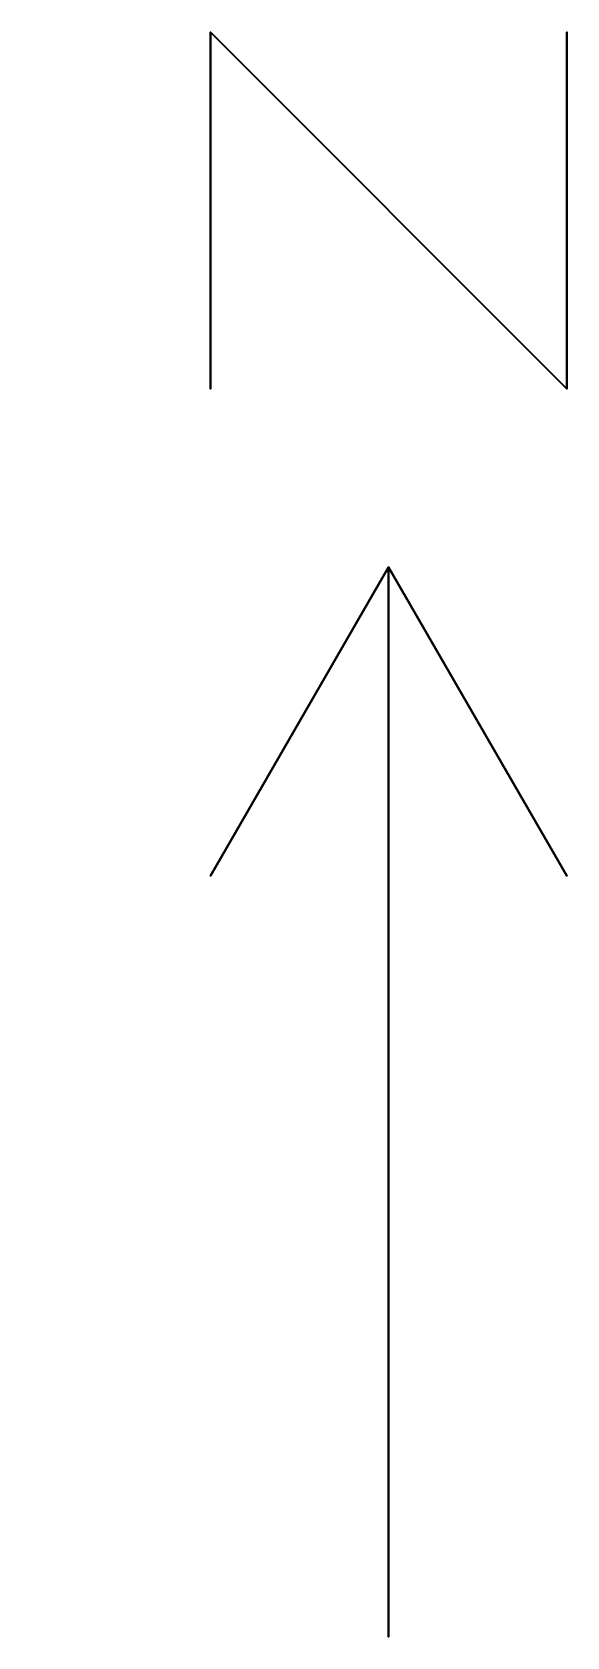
# Model space of a CAD drawing. Header units: metres. Extents: x 99985 to 960216, y 99998 to 1946146.
# Drawn here: x 99988 to 99989.5, y 99999 to 100003.5 of the extents above.
import ezdxf

# ---------------------------------------------------------------- set-up
doc = ezdxf.new("R2010")
doc.units = ezdxf.units.M

msp = doc.modelspace()

# ---------------------------------------------------------------- linework, layer by layer
at = {"layer": '1', "color": 3}
for points in [[(99988.5, 100003.5, 0.1), (99988.5, 100003.5), (99988.5, 100002.5), (99988.5, 100002.5, 0.1)], [(99988.5, 100003.5, 0.1), (99988.5, 100003.5), (99989.5, 100002.5), (99989.5, 100002.5, 0.1)], [(99989.5, 100003.5, 0.1), (99989.5, 100003.5), (99989.5, 100002.5), (99989.5, 100002.5, 0.1)], [(99989, 100002, 0.1), (99989, 100002), (99988.5, 100001.13398), (99988.5, 100001.13398, 0.1)], [(99989, 100002, 0.1), (99989, 100002), (99989, 99999), (99989, 99999, 0.1)], [(99989, 100002, 0.1), (99989, 100002), (99989.5, 100001.13398), (99989.5, 100001.13398, 0.1)]]:
    msp.add_3dface(points, dxfattribs=at)

doc.saveas('drawing.dxf')
